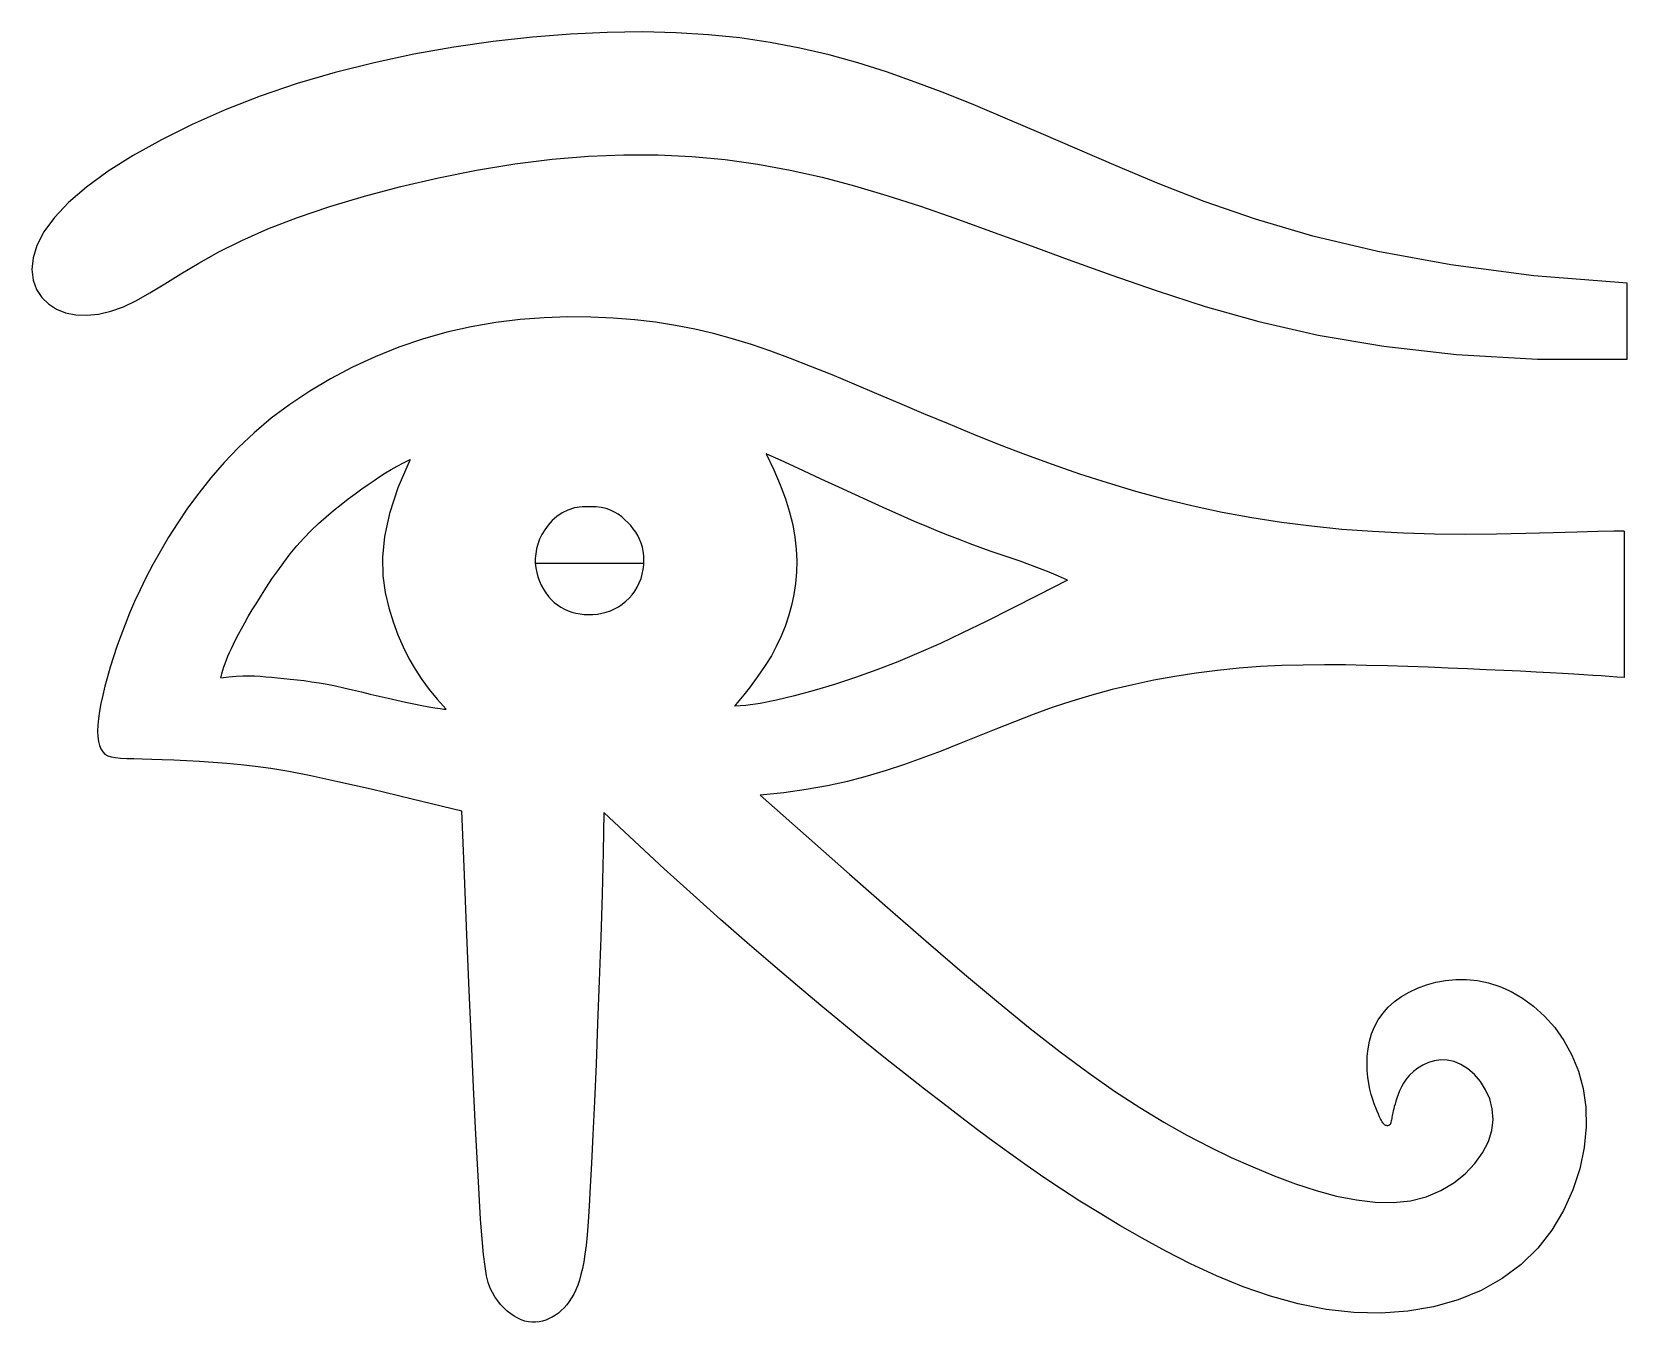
# Model space of a CAD drawing. Header units: millimetres. Extents: x -49 to 92, y -67 to 47.
import ezdxf

# ---------------------------------------------------------------- set-up
doc = ezdxf.new("R2010")
doc.units = ezdxf.units.MM

msp = doc.modelspace()

# ---------------------------------------------------------------- linework, layer by layer
at = {"color": 5}
for p, q in [((91.78, 18.06), (91.78, 24.79)), ((91.53, 2.83), (91.53, -10.12)), ((-4.8, 0), (4.8, 0))]:
    msp.add_line(p, q, dxfattribs=at)
for points in [[(91.78, 24.79), (83.52, 25.44), (76.2, 26.39), (69.72, 27.58), (63.98, 28.95), (58.9, 30.45), (54.37, 32.02), (50.3, 33.61), (46.59, 35.16), (43.16, 36.64), (39.96, 38.01), (36.97, 39.3), (34.13, 40.49), (31.43, 41.58), (28.81, 42.58), (26.26, 43.48), (23.72, 44.28), (21.18, 44.98), (18.61, 45.58), (15.98, 46.08), (13.3, 46.48), (10.53, 46.76), (7.67, 46.94), (4.68, 47.01), (1.57, 46.97), (-1.69, 46.82), (-5.06, 46.55), (-8.52, 46.16), (-12.02, 45.66), (-15.55, 45.03), (-19.05, 44.29), (-22.51, 43.42), (-25.88, 42.44), (-29.13, 41.33), (-32.23, 40.12), (-35.16, 38.82), (-37.88, 37.47), (-40.37, 36.08), (-42.59, 34.68), (-44.51, 33.28), (-46.1, 31.91), (-47.35, 30.58), (-48.27, 29.32), (-48.89, 28.12), (-49.23, 27.01), (-49.34, 25.98), (-49.22, 25.05), (-48.92, 24.23), (-48.47, 23.52), (-47.87, 22.94), (-47.17, 22.48), (-46.35, 22.17), (-45.45, 21.98), (-44.48, 21.94), (-43.44, 22.04), (-42.35, 22.29), (-41.24, 22.69), (-40.09, 23.24), (-38.89, 23.92), (-37.59, 24.71), (-36.17, 25.6), (-34.58, 26.55), (-32.79, 27.54), (-30.76, 28.56), (-28.45, 29.59), (-25.85, 30.59), (-22.99, 31.57), (-19.92, 32.49), (-16.7, 33.34), (-13.37, 34.11), (-10, 34.78), (-6.62, 35.33), (-3.31, 35.75), (-0.09, 36.03), (3.04, 36.15), (6.08, 36.14), (9.06, 36), (11.98, 35.72), (14.87, 35.32), (17.73, 34.79), (20.58, 34.15), (23.43, 33.4), (26.31, 32.54), (29.26, 31.58), (32.31, 30.53), (35.48, 29.39), (38.82, 28.17), (42.35, 26.88), (46.1, 25.53), (50.12, 24.12), (54.46, 22.72), (59.22, 21.39), (64.46, 20.19), (70.26, 19.2), (76.7, 18.46), (83.85, 18.06), (91.78, 18.06)], [(91.53, 2.83), (90.6, 2.84), (89.19, 2.81), (87.38, 2.76), (85.23, 2.69), (82.83, 2.62), (80.23, 2.57), (77.51, 2.55), (74.74, 2.58), (71.99, 2.66), (69.26, 2.8), (66.55, 3), (63.87, 3.27), (61.21, 3.61), (58.58, 4.01), (55.97, 4.49), (53.39, 5.04), (50.84, 5.66), (48.32, 6.35), (45.83, 7.1), (43.37, 7.89), (40.96, 8.73), (38.59, 9.6), (36.26, 10.49), (33.98, 11.4), (31.75, 12.32), (29.58, 13.23), (27.46, 14.12), (25.4, 15), (23.4, 15.85), (21.46, 16.66), (19.58, 17.42), (17.77, 18.13), (16.02, 18.77), (14.31, 19.35), (12.64, 19.87), (10.97, 20.32), (9.3, 20.71), (7.59, 21.04), (5.83, 21.32), (4.01, 21.53), (2.1, 21.69), (0.12, 21.77), (-1.93, 21.79), (-4.02, 21.72), (-6.15, 21.56), (-8.3, 21.3), (-10.47, 20.93), (-12.63, 20.44), (-14.77, 19.83), (-16.88, 19.11), (-18.96, 18.27), (-20.97, 17.34), (-22.91, 16.32), (-24.76, 15.22), (-26.52, 14.05), (-28.16, 12.83), (-29.67, 11.55), (-31.07, 10.24), (-32.34, 8.91), (-33.51, 7.56), (-34.58, 6.21), (-35.56, 4.88), (-36.44, 3.57), (-37.24, 2.3), (-37.97, 1.07), (-38.63, -0.11), (-39.22, -1.24), (-39.76, -2.34), (-40.25, -3.4), (-40.69, -4.43), (-41.1, -5.43), (-41.47, -6.41), (-41.81, -7.36), (-42.12, -8.29), (-42.4, -9.19), (-42.66, -10.05), (-42.88, -10.88), (-43.07, -11.67), (-43.23, -12.41), (-43.36, -13.1), (-43.45, -13.74), (-43.5, -14.33), (-43.52, -14.86), (-43.51, -15.34), (-43.45, -15.76), (-43.36, -16.12), (-43.24, -16.43), (-43.07, -16.68), (-42.87, -16.88), (-42.62, -17.03), (-42.31, -17.13), (-41.94, -17.2), (-41.49, -17.24), (-40.95, -17.27), (-40.32, -17.29), (-39.59, -17.3), (-38.74, -17.33), (-37.8, -17.36), (-36.77, -17.4), (-35.67, -17.45), (-34.51, -17.51), (-33.31, -17.59), (-32.08, -17.69), (-30.84, -17.81), (-29.57, -17.95), (-28.2, -18.14), (-26.6, -18.41), (-24.66, -18.79), (-22.27, -19.3), (-19.33, -19.97), (-15.71, -20.84), (-11.3, -21.92)], [(-32.63, -10.13), (-32.54, -9.79), (-32.45, -9.47), (-32.35, -9.16), (-32.24, -8.86), (-32.13, -8.55), (-32, -8.23), (-31.86, -7.89), (-31.69, -7.54), (-31.51, -7.15), (-31.29, -6.73), (-31.06, -6.28), (-30.8, -5.8), (-30.51, -5.28), (-30.19, -4.72), (-29.84, -4.13), (-29.45, -3.49), (-29.03, -2.82), (-28.59, -2.12), (-28.1, -1.39), (-27.59, -0.66), (-27.05, 0.08), (-26.49, 0.82), (-25.89, 1.54), (-25.27, 2.23), (-24.63, 2.89), (-23.98, 3.52), (-23.31, 4.11), (-22.65, 4.67), (-21.99, 5.19), (-21.35, 5.69), (-20.73, 6.15), (-20.15, 6.57), (-19.6, 6.97), (-19.07, 7.33), (-18.56, 7.67), (-18.06, 8), (-17.55, 8.3), (-17.03, 8.6), (-16.47, 8.89), (-15.87, 9.18)], [(-15.87, 9.18), (-16.97, 6.66), (-17.71, 4.4), (-18.15, 2.37), (-18.32, 0.54), (-18.29, -1.11), (-18.09, -2.6), (-17.77, -3.95), (-17.38, -5.19), (-16.95, -6.34), (-16.49, -7.41), (-15.99, -8.42), (-15.44, -9.37), (-14.85, -10.28), (-14.19, -11.17), (-13.48, -12.04), (-12.7, -12.91)], [(15.61, 9.68), (16.3, 8.27), (16.87, 6.95), (17.34, 5.7), (17.7, 4.52), (17.98, 3.39), (18.17, 2.31), (18.29, 1.25), (18.33, 0.22), (18.3, -0.79), (18.21, -1.8), (18.07, -2.78), (17.86, -3.75), (17.6, -4.69), (17.29, -5.61), (16.93, -6.5), (16.52, -7.36), (16.08, -8.18), (15.6, -8.97), (15.1, -9.71), (14.6, -10.41), (14.11, -11.05), (13.64, -11.65), (13.2, -12.18), (12.82, -12.66)], [(42.27, -1.49), (41.47, -1.13), (40.65, -0.79), (39.8, -0.46), (38.94, -0.14), (38.08, 0.17), (37.2, 0.47), (36.32, 0.78), (35.44, 1.08), (34.56, 1.4), (33.68, 1.72), (32.78, 2.06), (31.84, 2.42), (30.86, 2.81), (29.83, 3.24), (28.73, 3.7), (27.55, 4.22), (26.29, 4.79), (24.94, 5.4), (23.52, 6.05), (22.04, 6.74), (20.5, 7.45), (18.91, 8.19), (17.27, 8.93), (15.61, 9.68)], [(0.06, 4.99), (-0.67, 4.99), (-1.32, 4.89), (-1.91, 4.7), (-2.44, 4.45), (-2.9, 4.13), (-3.31, 3.77), (-3.67, 3.38), (-3.97, 2.97), (-4.22, 2.55), (-4.43, 2.12), (-4.58, 1.7), (-4.7, 1.27), (-4.77, 0.84), (-4.8, 0.42), (-4.8, 0), (-4.76, -0.41), (-4.68, -0.82), (-4.57, -1.21), (-4.44, -1.59), (-4.27, -1.95), (-4.08, -2.3), (-3.87, -2.63), (-3.64, -2.93), (-3.39, -3.21), (-3.12, -3.46), (-2.83, -3.69), (-2.54, -3.89), (-2.22, -4.06), (-1.9, -4.2), (-1.56, -4.32), (-1.21, -4.41), (-0.84, -4.48), (-0.47, -4.53), (-0.08, -4.54), (0.3, -4.53), (0.69, -4.5), (1.08, -4.43), (1.47, -4.33), (1.84, -4.2), (2.21, -4.04), (2.56, -3.85), (2.89, -3.63), (3.21, -3.37), (3.5, -3.09), (3.77, -2.79), (4.01, -2.46), (4.22, -2.11), (4.4, -1.74), (4.55, -1.36), (4.66, -0.96), (4.74, -0.55), (4.79, -0.15), (4.81, 0.26), (4.79, 0.66), (4.75, 1.06), (4.67, 1.43), (4.56, 1.79), (4.43, 2.13), (4.27, 2.45), (4.08, 2.76), (3.87, 3.05), (3.64, 3.33), (3.39, 3.6), (3.12, 3.85), (2.84, 4.1), (2.53, 4.33), (2.2, 4.53), (1.85, 4.71), (1.46, 4.85), (1.03, 4.94), (0.57, 4.99), (0.06, 4.99)], [(42.27, -1.49), (39.69, -2.82), (37.3, -4.04), (35.08, -5.15), (33, -6.16), (31.03, -7.09), (29.12, -7.94), (27.26, -8.72), (25.4, -9.44), (23.53, -10.11), (21.67, -10.72), (19.86, -11.27), (18.13, -11.73), (16.53, -12.12), (15.08, -12.4), (13.83, -12.59), (12.82, -12.66)], [(91.53, -10.12), (90.87, -10.07), (90.2, -10.02), (89.5, -9.97), (88.76, -9.92), (87.95, -9.87), (87.07, -9.81), (86.08, -9.75), (84.97, -9.69), (83.73, -9.63), (82.36, -9.56), (80.89, -9.49), (79.32, -9.42), (77.67, -9.35), (75.96, -9.28), (74.2, -9.21), (72.4, -9.15), (70.58, -9.09), (68.74, -9.04), (66.88, -9), (65.02, -8.99), (63.14, -9.01), (61.25, -9.06), (59.36, -9.15), (57.46, -9.29), (55.56, -9.48), (53.67, -9.72), (51.78, -10.01), (49.91, -10.36), (48.05, -10.75), (46.23, -11.18), (44.43, -11.67), (42.66, -12.2), (40.93, -12.77), (39.24, -13.38), (37.58, -14.02), (35.93, -14.67), (34.31, -15.33), (32.7, -15.98), (31.09, -16.62), (29.48, -17.23), (27.87, -17.81), (26.23, -18.35), (24.56, -18.85), (22.83, -19.3), (21.04, -19.69), (19.16, -20.03), (17.19, -20.31), (15.1, -20.52)], [(-32.63, -10.13), (-31.92, -10.04), (-31.28, -9.99), (-30.69, -9.96), (-30.15, -9.96), (-29.63, -9.97), (-29.13, -10), (-28.64, -10.04), (-28.13, -10.09), (-27.6, -10.14), (-27.05, -10.19), (-26.48, -10.25), (-25.87, -10.31), (-25.25, -10.39), (-24.6, -10.48), (-23.92, -10.59), (-23.22, -10.71), (-22.49, -10.86), (-21.74, -11.02), (-20.97, -11.2), (-20.19, -11.39), (-19.4, -11.58), (-18.62, -11.77), (-17.83, -11.95), (-17.05, -12.13), (-16.28, -12.3), (-15.55, -12.45), (-14.85, -12.59), (-14.23, -12.71), (-13.68, -12.8), (-13.23, -12.86), (-12.9, -12.9), (-12.7, -12.91)], [(15.1, -20.52), (19.17, -24.13), (23, -27.51), (26.6, -30.68), (29.99, -33.63), (33.17, -36.36), (36.17, -38.87), (38.98, -41.16), (41.62, -43.22), (44.11, -45.06), (46.45, -46.7), (48.68, -48.16), (50.81, -49.46), (52.85, -50.61), (54.83, -51.64), (56.77, -52.57), (58.67, -53.42), (60.57, -54.19), (62.45, -54.9), (64.29, -55.5), (66.09, -55.99), (67.84, -56.34), (69.51, -56.54), (71.11, -56.57), (72.61, -56.41), (74.01, -56.05), (75.3, -55.51), (76.45, -54.82), (77.46, -54.02), (78.32, -53.12), (79, -52.16), (79.51, -51.17), (79.82, -50.18), (79.93, -49.21), (79.85, -48.28), (79.63, -47.4), (79.27, -46.6), (78.81, -45.87), (78.28, -45.25), (77.69, -44.74), (77.09, -44.35), (76.48, -44.09), (75.88, -43.97), (75.3, -43.95), (74.74, -44.02), (74.21, -44.18), (73.72, -44.4), (73.27, -44.67), (72.88, -44.98), (72.54, -45.3), (72.25, -45.64), (72.01, -45.99), (71.82, -46.34), (71.66, -46.68), (71.52, -47.01), (71.42, -47.32), (71.33, -47.6), (71.26, -47.85), (71.19, -48.08), (71.14, -48.28), (71.1, -48.46), (71.06, -48.62), (71.03, -48.76), (71, -48.9), (70.98, -49.02), (70.96, -49.13), (70.94, -49.24), (70.92, -49.34), (70.89, -49.44), (70.87, -49.52), (70.84, -49.59), (70.81, -49.65), (70.77, -49.7), (70.72, -49.74), (70.67, -49.76), (70.61, -49.77), (70.56, -49.77), (70.5, -49.76), (70.44, -49.74), (70.38, -49.71), (70.33, -49.68), (70.27, -49.63), (70.22, -49.58), (70.17, -49.51), (70.11, -49.41), (70.05, -49.3), (69.98, -49.15), (69.89, -48.97), (69.79, -48.75), (69.68, -48.48), (69.55, -48.18), (69.41, -47.83), (69.28, -47.44), (69.15, -47.01), (69.03, -46.54), (68.93, -46.02), (68.85, -45.47), (68.8, -44.88), (68.78, -44.26), (68.8, -43.61), (68.87, -42.96), (69, -42.3), (69.18, -41.65), (69.44, -41.01), (69.76, -40.4), (70.17, -39.83), (70.65, -39.29), (71.2, -38.79), (71.82, -38.34), (72.5, -37.94), (73.24, -37.6), (74.03, -37.31), (74.86, -37.08), (75.73, -36.92), (76.64, -36.83), (77.58, -36.83), (78.55, -36.92), (79.53, -37.12), (80.52, -37.44), (81.52, -37.89), (82.52, -38.47), (83.51, -39.2), (84.47, -40.08), (85.38, -41.09), (86.2, -42.24), (86.91, -43.52), (87.49, -44.93), (87.91, -46.47), (88.14, -48.12), (88.17, -49.88), (87.99, -51.71), (87.6, -53.58), (86.99, -55.45), (86.17, -57.27), (85.13, -59), (83.88, -60.61), (82.42, -62.06), (80.74, -63.3), (78.87, -64.34), (76.84, -65.17), (74.67, -65.78), (72.39, -66.17), (70.03, -66.35), (67.61, -66.3), (65.15, -66.03), (62.69, -65.54), (60.24, -64.86), (57.83, -64.01), (55.47, -63.04), (53.17, -61.98), (50.97, -60.86), (48.87, -59.72), (46.9, -58.59), (45.07, -57.49), (43.36, -56.43), (41.74, -55.39), (40.2, -54.36), (38.72, -53.33), (37.26, -52.29), (35.8, -51.22), (34.32, -50.12), (32.81, -48.98), (31.24, -47.78), (29.62, -46.53), (27.94, -45.21), (26.19, -43.82), (24.36, -42.35), (22.46, -40.79), (20.47, -39.14), (18.39, -37.39), (16.21, -35.54), (13.95, -33.58), (11.59, -31.51), (9.15, -29.33), (6.61, -27.03), (3.98, -24.6), (1.26, -22.05)], [(1.26, -22.05), (1.2, -25.56), (1.11, -29.28), (0.99, -33.12), (0.86, -36.96), (0.71, -40.73), (0.57, -44.32), (0.43, -47.63), (0.29, -50.57), (0.17, -53.07), (0.06, -55.16), (-0.03, -56.88), (-0.13, -58.28), (-0.22, -59.43), (-0.31, -60.36), (-0.41, -61.13), (-0.51, -61.8), (-0.63, -62.39), (-0.76, -62.94), (-0.9, -63.44), (-1.05, -63.89), (-1.22, -64.3), (-1.4, -64.67), (-1.6, -65.01), (-1.8, -65.33), (-2.02, -65.62), (-2.26, -65.88), (-2.5, -66.12), (-2.76, -66.34), (-3.03, -66.53), (-3.3, -66.7), (-3.59, -66.84), (-3.88, -66.96), (-4.17, -67.05), (-4.47, -67.11), (-4.78, -67.14), (-5.09, -67.14), (-5.4, -67.11), (-5.72, -67.05), (-6.04, -66.95), (-6.35, -66.81), (-6.67, -66.63), (-6.98, -66.42), (-7.29, -66.17), (-7.59, -65.89), (-7.87, -65.58), (-8.13, -65.25), (-8.38, -64.9), (-8.6, -64.52), (-8.79, -64.13), (-8.96, -63.65), (-9.11, -63.04), (-9.25, -62.23), (-9.38, -61.17), (-9.51, -59.79), (-9.64, -58.03), (-9.78, -55.83), (-9.93, -53.15), (-10.09, -49.99), (-10.26, -46.36), (-10.45, -42.29), (-10.64, -37.8), (-10.85, -32.89), (-11.07, -27.59), (-11.3, -21.92)]]:
    msp.add_lwpolyline(points, dxfattribs=at)

doc.saveas('drawing.dxf')
